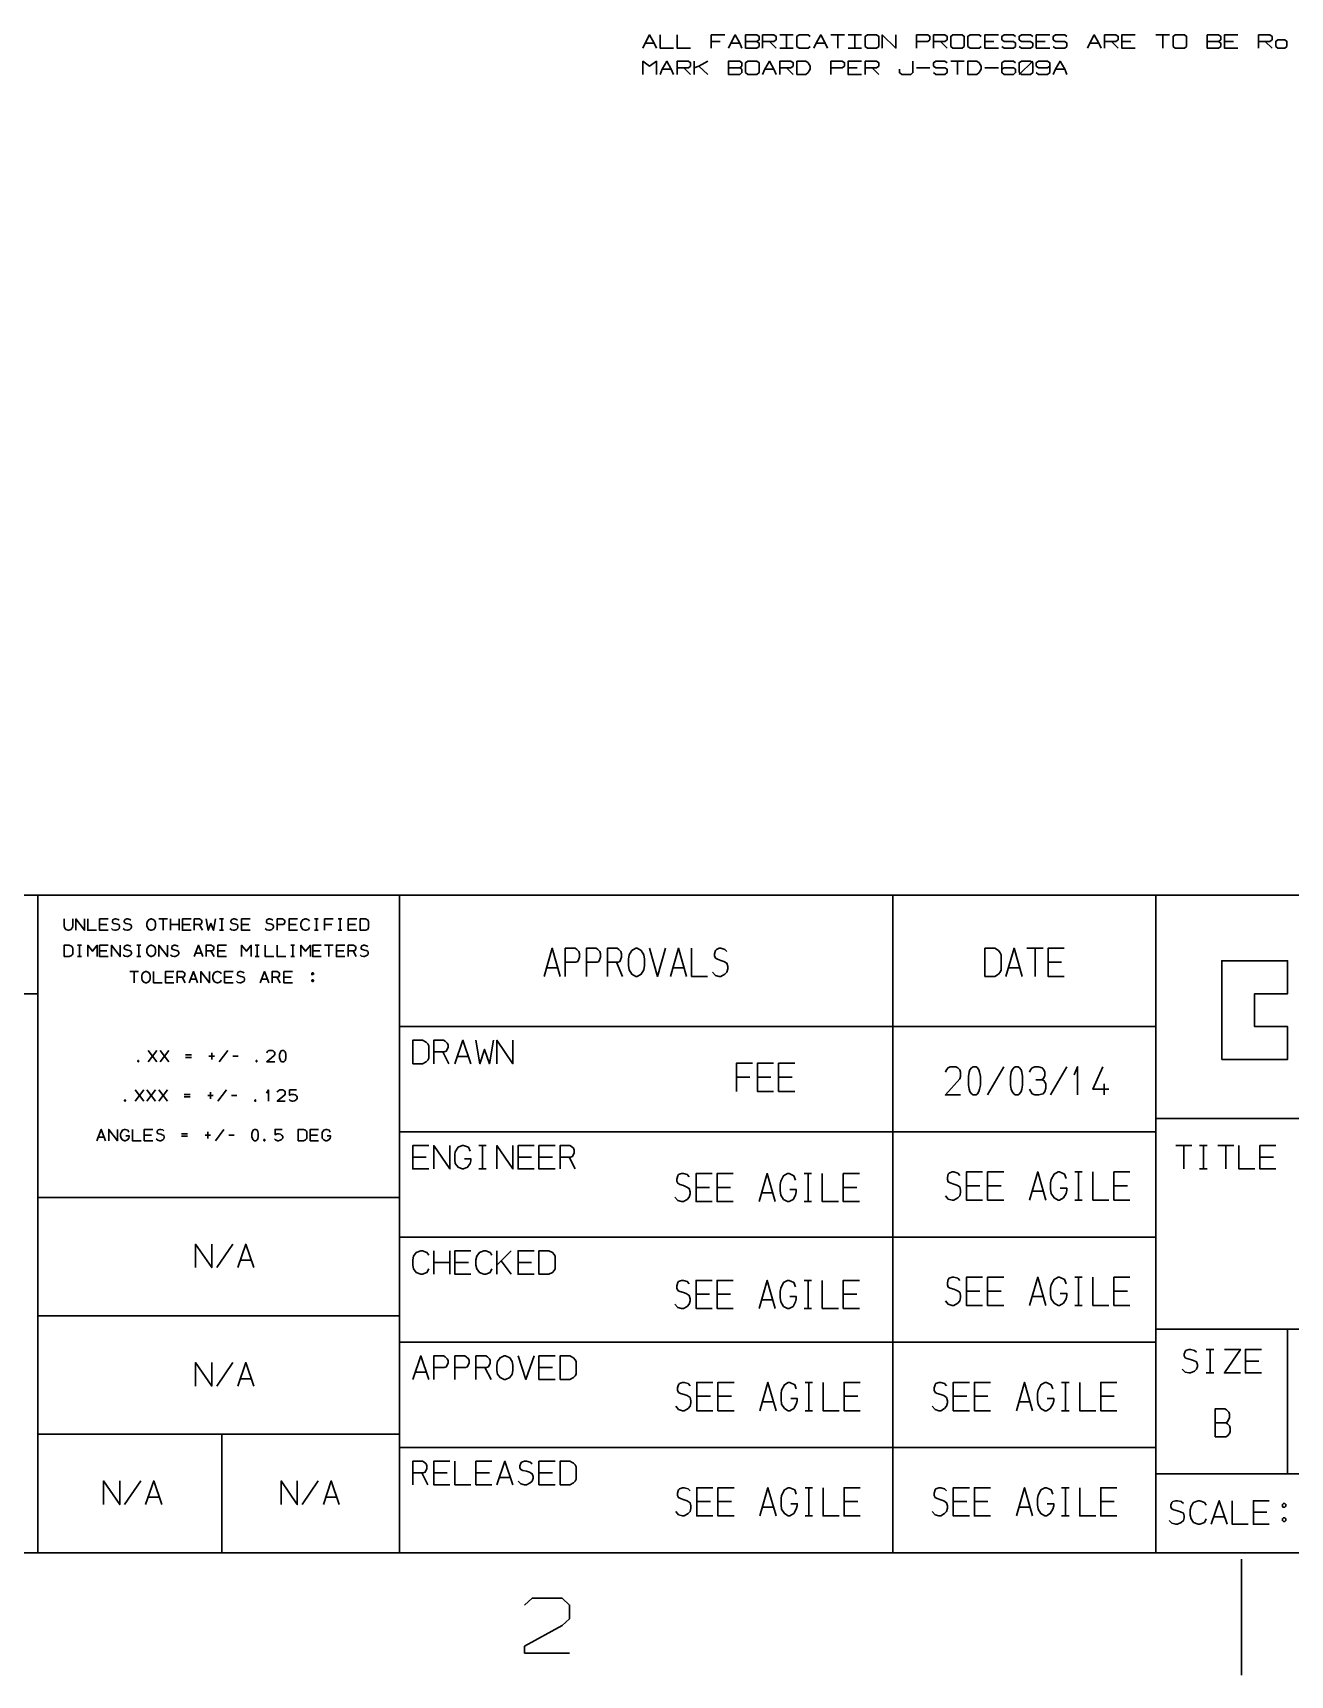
# Model space of a CAD drawing. Header units: millimetres. Extents: x 0 to 1189, y 35 to 806.
# Drawn here: x 630.6 to 893.5, y 36 to 379.4 of the extents above; entities that cross this region are included whole.
import ezdxf

# ---------------------------------------------------------------- set-up
doc = ezdxf.new("R2010")
doc.units = ezdxf.units.MM
doc.layers.add('Pen 1', color=7, linetype='Continuous')

msp = doc.modelspace()

# ---------------------------------------------------------------- linework, layer by layer
at = {"layer": 'Pen 1', "color": 7, "lineweight": 30}
for p, q in [((786.75, 378.95), (789.58, 378.95)), ((788.17, 378.95), (788.17, 376.2)), ((797.47, 378.95), (800.3, 378.95)), ((798.9, 378.95), (798.9, 376.2)), ((801.05, 378.95), (803.88, 378.95)), ((802.47, 378.95), (802.47, 376.2)), ((865.42, 378.95), (868.25, 378.95)), ((866.83, 378.95), (866.83, 376.2)), ((760.5, 377.25), (758.62, 377.25)), ((772.45, 377.58), (774.33, 377.58)), ((778.38, 377.25), (776.5, 377.25)), ((779.6, 377.58), (781.95, 377.58)), ((784.6, 377.58), (786, 376.2)), ((786.75, 376.2), (789.58, 376.2)), ((796.25, 377.25), (794.38, 377.25)), ((801.05, 376.2), (803.88, 376.2)), ((820.35, 377.58), (821.75, 376.2)), ((829.65, 377.58), (831.55, 377.58)), ((840.38, 377.58), (842.28, 377.58)), ((853.47, 377.25), (851.58, 377.25)), ((856.1, 377.58), (857.53, 376.2)), ((858.25, 377.58), (860.15, 377.58)), ((876.15, 377.58), (878.5, 377.58)), ((879.72, 377.58), (881.6, 377.58)), ((888.28, 377.58), (889.7, 376.2)), ((764.08, 371.75), (762.2, 371.75)), ((766.72, 372.08), (768.12, 370.7)), ((768.88, 370.7), (768.88, 373.45)), ((769.83, 372.42), (771.7, 370.7)), ((776.03, 372.08), (778.38, 372.08)), ((785.53, 371.75), (783.65, 371.75)), ((788.17, 372.08), (789.58, 370.7)), ((801.05, 372.08), (802.95, 372.08)), ((806.05, 372.08), (807.45, 370.7)), ((815.35, 372.08), (818.17, 372.08)), ((822.5, 373.45), (825.33, 373.45)), ((823.92, 373.45), (823.92, 370.7)), ((829.65, 372.08), (832.47, 372.08)), ((836.8, 370.7), (839.65, 373.45)), ((846.33, 371.75), (844.42, 371.75)), ((631.62, 61.62), (631.62, 199.12)), ((707.28, 61.62), (707.28, 199.12)), ((810.4, 61.62), (810.4, 199.12)), ((865.42, 61.62), (865.42, 199.12)), ((644.55, 192.95), (646.08, 192.95)), ((656.92, 194.12), (658.72, 194.12)), ((657.83, 191.77), (657.83, 194.12)), ((659.4, 191.77), (659.4, 194.12)), ((659.4, 192.95), (661.2, 192.95)), ((661.2, 194.12), (661.2, 191.77)), ((661.88, 192.95), (663.4, 192.95)), ((665.35, 192.95), (666.05, 191.77)), ((669.62, 194.12), (670.47, 194.12)), ((670.08, 191.77), (670.08, 194.12)), ((674.25, 192.95), (675.78, 192.95)), ((684.17, 192.95), (685.67, 192.95)), ((689.45, 194.12), (690.28, 194.12)), ((689.88, 191.77), (689.88, 194.12)), ((691.6, 192.95), (693.1, 192.95)), ((694.4, 194.12), (695.22, 194.12)), ((694.83, 191.77), (694.83, 194.12)), ((696.55, 192.95), (698.05, 192.95)), ((669.62, 191.77), (670.47, 191.77)), ((689.45, 191.77), (690.28, 191.77)), ((694.4, 191.77), (695.22, 191.77)), ((639.92, 188.62), (640.78, 188.62)), ((639.92, 186.27), (640.78, 186.27)), ((640.35, 186.27), (640.35, 188.62)), ((644.55, 187.45), (646.08, 187.45)), ((652.3, 188.62), (653.15, 188.62)), ((652.3, 186.27), (653.15, 186.27)), ((652.72, 186.27), (652.72, 188.62)), ((664.62, 187), (665.9, 187)), ((667.83, 187.45), (668.53, 186.27)), ((669.3, 187.45), (670.83, 187.45)), ((677.08, 188.62), (677.9, 188.62)), ((677.08, 186.27), (677.9, 186.27)), ((677.5, 186.27), (677.5, 188.62)), ((684.5, 188.62), (685.33, 188.62)), ((684.5, 186.27), (685.33, 186.27)), ((684.92, 186.27), (684.92, 188.62)), ((689.12, 187.45), (690.62, 187.45)), ((691.6, 188.62), (693.38, 188.62)), ((692.47, 186.27), (692.47, 188.62)), ((694.08, 187.45), (695.58, 187.45)), ((697.55, 187.45), (698.22, 186.27)), ((838.45, 187.98), (841.83, 187.98)), ((840.15, 182.1), (840.15, 187.98)), ((650.88, 183.12), (652.67, 183.12)), ((651.78, 180.77), (651.78, 183.12)), ((738.03, 183.93), (740.38, 183.93)), ((752.6, 185.07), (753.9, 182.1)), ((764.42, 183.93), (766.8, 183.93)), ((834.55, 183.93), (836.92, 183.93)), ((842.85, 185.07), (845.7, 185.07)), ((658.3, 181.95), (659.83, 181.95)), ((661.78, 181.95), (662.47, 180.77)), ((663.53, 181.5), (664.8, 181.5)), ((670.67, 181.95), (672.2, 181.95)), ((678.38, 181.5), (679.65, 181.5)), ((681.58, 181.95), (682.28, 180.77)), ((683.08, 181.95), (684.58, 181.95)), ((631.62, 178.5), (502.35, 178.5)), ((865.42, 171.62), (707.28, 171.62)), ((654.72, 164.27), (656.53, 166.62)), ((654.72, 166.62), (656.53, 164.27)), ((657.2, 164.27), (659, 166.62)), ((657.2, 166.62), (659, 164.27)), ((662.53, 165.7), (663.78, 165.7)), ((662.53, 165.18), (663.78, 165.18)), ((667.42, 165.45), (668.58, 165.45)), ((668, 164.75), (668, 166.12)), ((669.58, 164.27), (671.38, 166.62)), ((672.38, 165.45), (673.53, 165.45)), ((716.3, 166.32), (717.6, 163.85)), ((719.33, 165.38), (721.67, 165.38)), ((830.2, 157.35), (833.58, 163.23)), ((843.4, 157.35), (846.78, 163.23)), ((651.97, 156.02), (653.78, 158.38)), ((651.97, 158.38), (653.78, 156.02)), ((654.45, 156.02), (656.25, 158.38)), ((654.45, 158.38), (656.25, 156.02)), ((656.92, 156.02), (658.72, 158.38)), ((656.92, 158.38), (658.72, 156.02)), ((669.3, 156.02), (671.1, 158.38)), ((777.7, 161.05), (780.53, 161.05)), ((782.1, 161.05), (784.92, 161.05)), ((786.5, 161.05), (789.33, 161.05)), ((854.62, 159.62), (854.62, 157.35)), ((662.25, 157.45), (663.5, 157.45)), ((662.25, 156.93), (663.5, 156.93)), ((667.15, 157.2), (668.3, 157.2)), ((667.72, 156.5), (667.72, 157.88)), ((672.1, 157.2), (673.25, 157.2)), ((865.42, 152.38), (1162.45, 152.38)), ((644.28, 148.5), (645.53, 148.5)), ((653.9, 148.95), (655.42, 148.95)), ((661.7, 149.2), (662.95, 149.2)), ((661.7, 148.68), (662.95, 148.68)), ((666.6, 148.95), (667.75, 148.95)), ((667.17, 148.25), (667.17, 149.62)), ((668.75, 147.75), (670.55, 150.12)), ((671.55, 148.95), (672.7, 148.95)), ((688.58, 148.95), (690.08, 148.95)), ((865.42, 149.62), (707.28, 149.62)), ((710.03, 144.32), (712.85, 144.32)), ((723.83, 146.75), (725.4, 146.75)), ((724.62, 141.85), (724.62, 146.75)), ((732.03, 144.32), (734.85, 144.32)), ((736.42, 144.32), (739.25, 144.32)), ((742.7, 144.32), (744, 141.85)), ((869.55, 146.75), (872.9, 146.75)), ((871.22, 141.85), (871.22, 146.75)), ((874.55, 146.75), (876.12, 146.75)), ((875.35, 141.85), (875.35, 146.75)), ((878.35, 146.75), (881.7, 146.75)), ((880.03, 141.85), (880.03, 146.75)), ((887.15, 144.32), (889.97, 144.32)), ((723.83, 141.85), (725.4, 141.85)), ((791.88, 140.9), (793.42, 140.9)), ((792.67, 135.02), (792.67, 140.9)), ((848.42, 141.23), (850, 141.23)), ((849.22, 135.35), (849.22, 141.23)), ((874.55, 141.85), (876.12, 141.85)), ((769.25, 138), (772.08, 138)), ((773.65, 138), (776.47, 138)), ((800.05, 138), (802.88, 138)), ((825.8, 138.32), (828.62, 138.32)), ((830.2, 138.32), (833.03, 138.32)), ((856.62, 138.32), (859.45, 138.32)), ((707.28, 135.88), (631.62, 135.88)), ((782.95, 136.85), (785.33, 136.85)), ((791.88, 135.02), (793.42, 135.02)), ((839.5, 137.18), (841.88, 137.18)), ((848.42, 135.35), (850, 135.35)), ((865.42, 127.62), (707.28, 127.62)), ((669.03, 121.22), (672.4, 126.12)), ((714.42, 119.85), (714.42, 124.75)), ((717.78, 124.75), (717.78, 119.85)), ((727.62, 119.85), (727.62, 124.75)), ((727.62, 121.75), (730.6, 124.75)), ((673.92, 122.75), (676.3, 122.75)), ((714.42, 122.32), (717.78, 122.32)), ((718.83, 122.32), (721.65, 122.32)), ((728.53, 122.65), (730.6, 119.85)), ((732.03, 122.32), (734.85, 122.32)), ((791.88, 118.55), (793.42, 118.55)), ((792.67, 112.68), (792.67, 118.55)), ((848.42, 119.22), (850, 119.22)), ((849.22, 113.32), (849.22, 119.22)), ((769.25, 115.65), (772.08, 115.65)), ((773.65, 115.65), (776.47, 115.65)), ((782.95, 114.5), (785.33, 114.5)), ((800.05, 115.65), (802.88, 115.65)), ((825.8, 116.32), (828.62, 116.32)), ((830.2, 116.32), (833.03, 116.32)), ((839.5, 115.18), (841.88, 115.18)), ((848.42, 113.32), (850, 113.32)), ((856.62, 116.32), (859.45, 116.32)), ((707.28, 111.12), (631.62, 111.12)), ((791.88, 112.68), (793.42, 112.68)), ((865.42, 108.38), (1162.45, 108.38)), ((892.92, 108.38), (892.92, 78.12)), ((865.42, 105.62), (707.28, 105.62)), ((875.92, 104.12), (877.5, 104.12)), ((876.72, 99.22), (876.72, 104.12)), ((669.03, 96.47), (672.4, 101.38)), ((725.1, 100.32), (726.4, 97.85)), ((736.42, 100.32), (739.25, 100.32)), ((884.12, 101.7), (886.95, 101.7)), ((673.92, 98), (676.3, 98)), ((710.53, 99.38), (712.88, 99.38)), ((792.05, 97.22), (793.6, 97.22)), ((792.85, 91.32), (792.85, 97.22)), ((845.67, 97.22), (847.25, 97.22)), ((846.47, 91.32), (846.47, 97.22)), ((875.92, 99.22), (877.5, 99.22)), ((769.42, 94.32), (772.25, 94.32)), ((773.83, 94.32), (776.65, 94.32)), ((783.12, 93.18), (785.5, 93.18)), ((800.22, 94.32), (803.05, 94.32)), ((823.05, 94.32), (825.88, 94.32)), ((827.45, 94.32), (830.28, 94.32)), ((836.75, 93.18), (839.12, 93.18)), ((853.88, 94.32), (856.7, 94.32)), ((792.05, 91.32), (793.6, 91.32)), ((845.67, 91.32), (847.25, 91.32)), ((707.28, 86.38), (631.62, 86.38)), ((670.12, 61.62), (670.12, 86.38)), ((865.42, 83.62), (707.28, 83.62)), ((649.78, 71.7), (653.15, 76.62)), ((686.92, 71.7), (690.28, 76.62)), ((711.9, 78.32), (713.2, 75.82)), ((714.42, 78.32), (717.25, 78.32)), ((723.22, 78.32), (726.05, 78.32)), ((728.12, 77.38), (730.47, 77.38)), ((736.42, 78.32), (739.25, 78.32)), ((865.42, 78.12), (1162.45, 78.12)), ((654.67, 73.25), (657.05, 73.25)), ((691.8, 73.25), (694.17, 73.25)), ((769.42, 72.3), (772.25, 72.3)), ((773.83, 72.3), (776.65, 72.3)), ((792.05, 75.22), (793.6, 75.22)), ((792.85, 69.32), (792.85, 75.22)), ((800.22, 72.3), (803.05, 72.3)), ((823.05, 72.3), (825.88, 72.3)), ((827.45, 72.3), (830.28, 72.3)), ((845.67, 75.22), (847.25, 75.22)), ((846.47, 69.32), (846.47, 75.22)), ((853.88, 72.3), (856.7, 72.3)), ((783.12, 71.18), (785.5, 71.18)), ((792.05, 69.32), (793.6, 69.32)), ((836.75, 71.18), (839.12, 71.18)), ((845.67, 69.32), (847.25, 69.32)), ((877.47, 69.12), (879.83, 69.12)), ((885.78, 70.07), (888.6, 70.07)), ((883.3, 36.03), (883.3, 60.25))]:
    msp.add_line(p, q, dxfattribs=at)
for points in [[(26.55, 776.72), (1162.45, 776.72), (1162.45, 61.62), (26.55, 61.62), (26.55, 776.72)], [(758.15, 376.2), (758.62, 377.25), (759.55, 378.95), (760.5, 377.25), (760.97, 376.2)], [(761.72, 378.95), (761.72, 376.2), (764.55, 376.2)], [(765.3, 378.95), (765.3, 376.2), (768.12, 376.2)], [(772.45, 376.2), (772.45, 378.95), (775.28, 378.95)], [(776.03, 376.2), (776.5, 377.25), (777.45, 378.95), (778.38, 377.25), (778.85, 376.2)], [(779.6, 376.2), (779.6, 378.95), (781.95, 378.95), (782.42, 378.62), (782.42, 377.92), (781.95, 377.58), (782.42, 377.25), (782.42, 376.55), (781.95, 376.2), (779.6, 376.2)], [(783.17, 376.2), (783.17, 378.95), (785.53, 378.95), (786, 378.62), (786, 377.92), (785.53, 377.58), (783.17, 377.58)], [(793.15, 376.55), (792.67, 376.2), (790.8, 376.2), (790.33, 376.55), (790.33, 378.62), (790.8, 378.95), (792.67, 378.95), (793.15, 378.62)], [(793.9, 376.2), (794.38, 377.25), (795.33, 378.95), (796.25, 377.25), (796.72, 376.2)], [(804.62, 376.55), (805.1, 376.2), (806.97, 376.2), (807.45, 376.55), (807.45, 378.62), (806.97, 378.95), (805.1, 378.95), (804.62, 378.62), (804.62, 376.55)], [(808.2, 376.2), (808.2, 378.95), (811.03, 376.2), (811.03, 378.95)], [(815.35, 376.2), (815.35, 378.95), (817.72, 378.95), (818.17, 378.62), (818.17, 377.92), (817.72, 377.58), (815.35, 377.58)], [(818.92, 376.2), (818.92, 378.95), (821.3, 378.95), (821.75, 378.62), (821.75, 377.92), (821.3, 377.58), (818.92, 377.58)], [(822.5, 376.55), (822.97, 376.2), (824.88, 376.2), (825.33, 376.55), (825.33, 378.62), (824.88, 378.95), (822.97, 378.95), (822.5, 378.62), (822.5, 376.55)], [(828.9, 376.55), (828.45, 376.2), (826.55, 376.2), (826.08, 376.55), (826.08, 378.62), (826.55, 378.95), (828.45, 378.95), (828.9, 378.62)], [(832.47, 376.2), (829.65, 376.2), (829.65, 378.95), (832.47, 378.95)], [(833.22, 376.55), (833.7, 376.2), (835.6, 376.2), (836.08, 376.55), (836.08, 377.25), (835.6, 377.58), (833.7, 377.58), (833.22, 377.92), (833.22, 378.62), (833.7, 378.95), (835.6, 378.95), (836.08, 378.62)], [(836.8, 376.55), (837.28, 376.2), (839.17, 376.2), (839.65, 376.55), (839.65, 377.25), (839.17, 377.58), (837.28, 377.58), (836.8, 377.92), (836.8, 378.62), (837.28, 378.95), (839.17, 378.95), (839.65, 378.62)], [(843.22, 376.2), (840.38, 376.2), (840.38, 378.95), (843.22, 378.95)], [(843.95, 376.55), (844.42, 376.2), (846.33, 376.2), (846.8, 376.55), (846.8, 377.25), (846.33, 377.58), (844.42, 377.58), (843.95, 377.92), (843.95, 378.62), (844.42, 378.95), (846.33, 378.95), (846.8, 378.62)], [(851.1, 376.2), (851.58, 377.25), (852.53, 378.95), (853.47, 377.25), (853.95, 376.2)], [(854.67, 376.2), (854.67, 378.95), (857.05, 378.95), (857.53, 378.62), (857.53, 377.92), (857.05, 377.58), (854.67, 377.58)], [(861.1, 376.2), (858.25, 376.2), (858.25, 378.95), (861.1, 378.95)], [(869, 376.55), (869.45, 376.2), (871.35, 376.2), (871.83, 376.55), (871.83, 378.62), (871.35, 378.95), (869.45, 378.95), (869, 378.62), (869, 376.55)], [(876.15, 376.2), (876.15, 378.95), (878.5, 378.95), (878.97, 378.62), (878.97, 377.92), (878.5, 377.58), (878.97, 377.25), (878.97, 376.55), (878.5, 376.2), (876.15, 376.2)], [(882.55, 376.2), (879.72, 376.2), (879.72, 378.95), (882.55, 378.95)], [(886.88, 376.2), (886.88, 378.95), (889.22, 378.95), (889.7, 378.62), (889.7, 377.92), (889.22, 377.58), (886.88, 377.58)], [(890.45, 376.55), (890.45, 377.58), (890.92, 377.92), (892.33, 377.92), (892.8, 377.58), (892.8, 376.55), (892.33, 376.2), (890.92, 376.2), (890.45, 376.55)], [(758.15, 370.7), (758.15, 373.45), (759.55, 372.42), (760.97, 373.45), (760.97, 370.7)], [(761.72, 370.7), (762.2, 371.75), (763.15, 373.45), (764.08, 371.75), (764.55, 370.7)], [(765.3, 370.7), (765.3, 373.45), (767.65, 373.45), (768.12, 373.12), (768.12, 372.42), (767.65, 372.08), (765.3, 372.08)], [(771.7, 373.45), (769.83, 372.42), (768.88, 372.08)], [(776.03, 370.7), (776.03, 373.45), (778.38, 373.45), (778.85, 373.12), (778.85, 372.42), (778.38, 372.08), (778.85, 371.75), (778.85, 371.05), (778.38, 370.7), (776.03, 370.7)], [(779.6, 371.05), (780.08, 370.7), (781.95, 370.7), (782.42, 371.05), (782.42, 373.12), (781.95, 373.45), (780.08, 373.45), (779.6, 373.12), (779.6, 371.05)], [(783.17, 370.7), (783.65, 371.75), (784.6, 373.45), (785.53, 371.75), (786, 370.7)], [(786.75, 370.7), (786.75, 373.45), (789.1, 373.45), (789.58, 373.12), (789.58, 372.42), (789.1, 372.08), (786.75, 372.08)], [(790.33, 370.7), (790.33, 373.45), (792.22, 373.45), (792.67, 373.12), (793.15, 372.42), (793.15, 371.75), (792.67, 371.05), (792.22, 370.7), (790.33, 370.7)], [(797.47, 370.7), (797.47, 373.45), (799.83, 373.45), (800.3, 373.12), (800.3, 372.42), (799.83, 372.08), (797.47, 372.08)], [(803.88, 370.7), (801.05, 370.7), (801.05, 373.45), (803.88, 373.45)], [(804.62, 370.7), (804.62, 373.45), (806.97, 373.45), (807.45, 373.12), (807.45, 372.42), (806.97, 372.08), (804.62, 372.08)], [(814.6, 373.45), (814.6, 371.05), (814.15, 370.7), (812.25, 370.7), (811.78, 371.05), (811.78, 371.75)], [(818.92, 371.05), (819.4, 370.7), (821.3, 370.7), (821.75, 371.05), (821.75, 371.75), (821.3, 372.08), (819.4, 372.08), (818.92, 372.42), (818.92, 373.12), (819.4, 373.45), (821.3, 373.45), (821.75, 373.12)], [(826.08, 370.7), (826.08, 373.45), (827.97, 373.45), (828.45, 373.12), (828.9, 372.42), (828.9, 371.75), (828.45, 371.05), (827.97, 370.7), (826.08, 370.7)], [(836.08, 373.12), (835.6, 373.45), (833.7, 373.45), (833.22, 373.12), (833.22, 371.05), (833.7, 370.7), (835.6, 370.7), (836.08, 371.05), (836.08, 371.75), (835.6, 372.08), (833.7, 372.08), (833.22, 371.75)], [(836.8, 371.05), (836.8, 373.12), (837.28, 373.45), (839.17, 373.45), (839.65, 373.12), (839.65, 371.05), (839.17, 370.7), (837.28, 370.7), (836.8, 371.05)], [(840.38, 371.05), (840.85, 370.7), (842.75, 370.7), (843.22, 371.05), (843.22, 373.12), (842.75, 373.45), (840.85, 373.45), (840.38, 373.12), (840.38, 372.42), (840.85, 372.08), (842.75, 372.08), (843.22, 372.42)], [(843.95, 370.7), (844.42, 371.75), (845.38, 373.45), (846.33, 371.75), (846.8, 370.7)], [(1162.45, 199.12), (502.35, 199.12), (502.35, 61.62), (1162.45, 61.62), (1162.45, 199.12)], [(637.12, 194.12), (637.12, 192.68), (637.2, 192.32), (637.5, 191.95), (637.95, 191.77), (638.1, 191.77), (638.55, 191.95), (638.85, 192.32), (638.92, 192.68), (638.92, 194.12)], [(639.6, 191.77), (639.6, 194.12), (641.4, 191.77), (641.4, 194.12)], [(642.08, 194.12), (642.08, 191.77), (643.88, 191.77)], [(646.35, 194.12), (644.55, 194.12), (644.55, 191.77), (646.35, 191.77)], [(648.62, 193.85), (648.4, 194.02), (647.97, 194.12), (647.78, 194.12), (647.45, 194.02), (647.35, 193.95), (647.22, 193.68), (647.22, 193.48), (647.35, 193.3), (647.55, 193.2), (647.97, 193.12), (648.3, 193.02), (648.62, 192.88), (648.72, 192.6), (648.72, 192.4), (648.62, 192.12), (648.4, 191.95), (647.97, 191.77), (647.78, 191.77), (647.35, 191.85), (647.03, 192.12)], [(651.1, 193.85), (650.88, 194.02), (650.45, 194.12), (650.25, 194.12), (649.92, 194.02), (649.83, 193.95), (649.7, 193.68), (649.7, 193.48), (649.83, 193.3), (650.05, 193.2), (650.45, 193.12), (650.78, 193.02), (651.1, 192.88), (651.2, 192.6), (651.2, 192.4), (651.1, 192.12), (650.88, 191.95), (650.45, 191.77), (650.25, 191.77), (649.83, 191.85), (649.5, 192.12)], [(655.42, 194.12), (655.28, 194.12), (654.83, 193.95), (654.53, 193.57), (654.45, 193.2), (654.45, 192.68), (654.53, 192.32), (654.83, 191.95), (655.28, 191.77), (655.42, 191.77), (655.88, 191.95), (656.17, 192.32), (656.25, 192.68), (656.25, 193.2), (656.17, 193.57), (655.88, 193.95), (655.42, 194.12)], [(663.67, 194.12), (661.88, 194.12), (661.88, 191.77), (663.67, 191.77)], [(664.35, 191.77), (664.35, 194.12), (665.45, 194.12), (665.65, 194.02), (665.88, 193.85), (665.95, 193.68), (665.95, 193.4), (665.75, 193.02), (665.55, 192.95), (664.35, 192.95)], [(666.83, 194.12), (667.28, 191.77), (667.83, 193.2), (668.38, 191.77), (668.8, 194.12)], [(673.38, 193.85), (673.15, 194.02), (672.72, 194.12), (672.53, 194.12), (672.2, 194.02), (672.1, 193.95), (672, 193.68), (672, 193.48), (672.1, 193.3), (672.33, 193.2), (672.72, 193.12), (673.05, 193.02), (673.38, 192.88), (673.47, 192.6), (673.47, 192.4), (673.38, 192.12), (673.15, 191.95), (672.72, 191.77), (672.53, 191.77), (672.1, 191.85), (671.78, 192.12)], [(676.05, 194.12), (674.25, 194.12), (674.25, 191.77), (676.05, 191.77)], [(680.8, 193.85), (680.58, 194.02), (680.15, 194.12), (679.95, 194.12), (679.62, 194.02), (679.53, 193.95), (679.42, 193.68), (679.42, 193.48), (679.53, 193.3), (679.75, 193.2), (680.15, 193.12), (680.47, 193.02), (680.8, 192.88), (680.9, 192.6), (680.9, 192.4), (680.8, 192.12), (680.58, 191.95), (680.15, 191.77), (679.95, 191.77), (679.53, 191.85), (679.2, 192.12)], [(681.7, 191.77), (681.7, 194.12), (682.8, 194.12), (682.97, 194.02), (683.2, 193.85), (683.28, 193.68), (683.28, 193.4), (683.08, 193.02), (682.88, 192.95), (681.7, 192.95)], [(685.95, 194.12), (684.17, 194.12), (684.17, 191.77), (685.95, 191.77)], [(688.42, 193.68), (688.22, 193.95), (687.75, 194.12), (687.53, 194.12), (687.03, 193.95), (686.75, 193.57), (686.65, 193.2), (686.65, 192.68), (686.75, 192.32), (687.03, 191.95), (687.53, 191.77), (687.75, 191.77), (688.22, 191.95), (688.42, 192.32)], [(693.38, 194.12), (691.6, 194.12), (691.6, 191.77)], [(698.33, 194.12), (696.55, 194.12), (696.55, 191.77), (698.33, 191.77)], [(699.03, 191.77), (699.03, 194.12), (700.12, 194.12), (700.53, 193.95), (700.7, 193.75), (700.8, 193.57), (700.8, 192.32), (700.7, 192.12), (700.53, 191.95), (700.12, 191.77), (699.03, 191.77)], [(637.12, 186.27), (637.12, 188.62), (638.22, 188.62), (638.65, 188.45), (638.83, 188.25), (638.92, 188.07), (638.92, 186.82), (638.83, 186.62), (638.65, 186.45), (638.22, 186.27), (637.12, 186.27)], [(642.08, 186.27), (642.08, 188.62), (643.05, 187.38), (644.05, 188.62), (644.05, 186.27)], [(646.35, 188.62), (644.55, 188.62), (644.55, 186.27), (646.35, 186.27)], [(647.03, 186.27), (647.03, 188.62), (648.83, 186.27), (648.83, 188.62)], [(651.1, 188.35), (650.88, 188.52), (650.45, 188.62), (650.25, 188.62), (649.92, 188.52), (649.83, 188.45), (649.7, 188.18), (649.7, 187.98), (649.83, 187.8), (650.05, 187.7), (650.45, 187.62), (650.78, 187.52), (651.1, 187.38), (651.2, 187.1), (651.2, 186.9), (651.1, 186.62), (650.88, 186.45), (650.45, 186.27), (650.25, 186.27), (649.83, 186.35), (649.5, 186.62)], [(655.42, 188.62), (655.28, 188.62), (654.83, 188.45), (654.53, 188.07), (654.45, 187.7), (654.45, 187.18), (654.53, 186.82), (654.83, 186.45), (655.28, 186.27), (655.42, 186.27), (655.88, 186.45), (656.17, 186.82), (656.25, 187.18), (656.25, 187.7), (656.17, 188.07), (655.88, 188.45), (655.42, 188.62)], [(656.92, 186.27), (656.92, 188.62), (658.72, 186.27), (658.72, 188.62)], [(661, 188.35), (660.78, 188.52), (660.35, 188.62), (660.15, 188.62), (659.83, 188.52), (659.72, 188.45), (659.62, 188.18), (659.62, 187.98), (659.72, 187.8), (659.95, 187.7), (660.35, 187.62), (660.67, 187.52), (661, 187.38), (661.1, 187.1), (661.1, 186.9), (661, 186.62), (660.78, 186.45), (660.35, 186.27), (660.15, 186.27), (659.72, 186.35), (659.4, 186.62)], [(664.35, 186.27), (665.25, 188.62), (666.15, 186.27)], [(666.83, 186.27), (666.83, 188.62), (667.92, 188.62), (668.12, 188.52), (668.35, 188.35), (668.42, 188.18), (668.42, 187.9), (668.22, 187.52), (668.03, 187.45), (666.83, 187.45)], [(671.1, 188.62), (669.3, 188.62), (669.3, 186.27), (671.1, 186.27)], [(674.25, 186.27), (674.25, 188.62), (675.25, 187.38), (676.25, 188.62), (676.25, 186.27)], [(679.2, 188.62), (679.2, 186.27), (681, 186.27)], [(681.7, 188.62), (681.7, 186.27), (683.47, 186.27)], [(686.65, 186.27), (686.65, 188.62), (687.62, 187.38), (688.62, 188.62), (688.62, 186.27)], [(690.9, 188.62), (689.12, 188.62), (689.12, 186.27), (690.9, 186.27)], [(695.85, 188.62), (694.08, 188.62), (694.08, 186.27), (695.85, 186.27)], [(696.55, 186.27), (696.55, 188.62), (697.65, 188.62), (697.83, 188.52), (698.05, 188.35), (698.12, 188.18), (698.12, 187.9), (697.92, 187.52), (697.72, 187.45), (696.55, 187.45)], [(700.6, 188.35), (700.38, 188.52), (699.95, 188.62), (699.75, 188.62), (699.42, 188.52), (699.33, 188.45), (699.22, 188.18), (699.22, 187.98), (699.33, 187.8), (699.55, 187.7), (699.95, 187.62), (700.28, 187.52), (700.6, 187.38), (700.7, 187.1), (700.7, 186.9), (700.6, 186.62), (700.38, 186.45), (699.95, 186.27), (699.75, 186.27), (699.33, 186.35), (699.03, 186.62)], [(737.53, 182.1), (739.2, 187.98), (740.88, 182.1)], [(741.92, 182.1), (741.92, 187.98), (743.97, 187.98), (744.33, 187.75), (744.75, 187.3), (744.9, 186.82), (744.9, 186.15), (744.53, 185.23), (744.12, 185.07), (741.92, 185.07)], [(746.33, 182.1), (746.33, 187.98), (748.38, 187.98), (748.72, 187.75), (749.15, 187.3), (749.3, 186.82), (749.3, 186.15), (748.92, 185.23), (748.55, 185.07), (746.33, 185.07)], [(750.72, 182.1), (750.72, 187.98), (752.78, 187.98), (753.12, 187.75), (753.55, 187.3), (753.7, 186.82), (753.7, 186.15), (753.33, 185.23), (752.95, 185.07), (750.72, 185.07)], [(756.95, 187.98), (756.65, 187.98), (755.8, 187.52), (755.25, 186.6), (755.12, 185.68), (755.12, 184.4), (755.25, 183.48), (755.8, 182.55), (756.65, 182.1), (756.95, 182.1), (757.8, 182.55), (758.33, 183.48), (758.47, 184.4), (758.47, 185.68), (758.33, 186.6), (757.8, 187.52), (756.95, 187.98)], [(759.53, 187.98), (761.2, 182.1), (762.88, 187.98)], [(763.92, 182.1), (765.6, 187.98), (767.28, 182.1)], [(768.33, 187.98), (768.33, 182.1), (771.67, 182.1)], [(775.7, 187.3), (775.28, 187.75), (774.47, 187.98), (774.1, 187.98), (773.5, 187.75), (773.3, 187.52), (773.1, 186.82), (773.1, 186.38), (773.3, 185.93), (773.72, 185.68), (774.47, 185.45), (775.1, 185.23), (775.7, 184.85), (775.9, 184.15), (775.9, 183.7), (775.7, 183.02), (775.28, 182.55), (774.47, 182.1), (774.1, 182.1), (773.3, 182.32), (772.72, 183.02)], [(829.65, 182.1), (829.65, 187.98), (831.72, 187.98), (832.47, 187.52), (832.83, 187.07), (833.03, 186.6), (833.03, 183.48), (832.83, 183.02), (832.47, 182.55), (831.72, 182.1), (829.65, 182.1)], [(834.05, 182.1), (835.75, 187.98), (837.42, 182.1)], [(846.22, 187.98), (842.85, 187.98), (842.85, 182.1), (846.22, 182.1)], [(654.33, 183.12), (654.17, 183.12), (653.72, 182.93), (653.42, 182.57), (653.35, 182.2), (653.35, 181.68), (653.42, 181.32), (653.72, 180.95), (654.17, 180.77), (654.33, 180.77), (654.78, 180.95), (655.08, 181.32), (655.15, 181.68), (655.15, 182.2), (655.08, 182.57), (654.78, 182.93), (654.33, 183.12)], [(655.83, 183.12), (655.83, 180.77), (657.62, 180.77)], [(660.1, 183.12), (658.3, 183.12), (658.3, 180.77), (660.1, 180.77)], [(660.78, 180.77), (660.78, 183.12), (661.88, 183.12), (662.08, 183.02), (662.3, 182.85), (662.38, 182.65), (662.38, 182.38), (662.17, 182.02), (661.97, 181.95), (660.78, 181.95)], [(663.25, 180.77), (664.15, 183.12), (665.05, 180.77)], [(665.72, 180.77), (665.72, 183.12), (667.53, 180.77), (667.53, 183.12)], [(670, 182.65), (669.8, 182.93), (669.3, 183.12), (669.1, 183.12), (668.6, 182.93), (668.33, 182.57), (668.2, 182.2), (668.2, 181.68), (668.33, 181.32), (668.6, 180.95), (669.1, 180.77), (669.3, 180.77), (669.8, 180.95), (670, 181.32)], [(672.47, 183.12), (670.67, 183.12), (670.67, 180.77), (672.47, 180.77)], [(674.75, 182.85), (674.53, 183.02), (674.1, 183.12), (673.9, 183.12), (673.58, 183.02), (673.47, 182.93), (673.38, 182.65), (673.38, 182.48), (673.47, 182.3), (673.7, 182.2), (674.1, 182.1), (674.42, 182.02), (674.75, 181.88), (674.85, 181.6), (674.85, 181.4), (674.75, 181.12), (674.53, 180.95), (674.1, 180.77), (673.9, 180.77), (673.47, 180.85), (673.15, 181.12)], [(678.1, 180.77), (679, 183.12), (679.9, 180.77)], [(680.6, 180.77), (680.6, 183.12), (681.7, 183.12), (681.88, 183.02), (682.1, 182.85), (682.17, 182.65), (682.17, 182.38), (681.97, 182.02), (681.78, 181.95), (680.6, 181.95)], [(684.85, 183.12), (683.08, 183.12), (683.08, 180.77), (684.85, 180.77)], [(689.2, 182.85), (689, 182.85), (688.9, 182.75), (688.9, 182.5), (689, 182.48), (689.2, 182.48), (689.3, 182.57), (689.3, 182.75), (689.2, 182.85)], [(879.17, 164.75), (879.17, 185.38), (892.92, 185.38), (892.92, 178.5), (886.05, 178.5), (886.05, 171.62), (892.92, 171.62), (892.92, 164.75), (879.17, 164.75)], [(689.3, 181.12), (689.2, 181.05), (689, 181.05), (688.9, 181.12), (688.9, 181.32), (689, 181.4), (689.2, 181.4), (689.3, 181.32), (689.3, 181.12)], [(710.03, 163.85), (710.03, 168.75), (712.08, 168.75), (712.85, 168.38), (713.2, 168), (713.38, 167.6), (713.38, 165), (713.2, 164.62), (712.85, 164.23), (712.08, 163.85), (710.03, 163.85)], [(714.42, 163.85), (714.42, 168.75), (716.47, 168.75), (716.83, 168.55), (717.25, 168.18), (717.4, 167.8), (717.4, 167.23), (717.03, 166.45), (716.62, 166.32), (714.42, 166.32)], [(718.83, 163.85), (720.5, 168.75), (722.17, 163.85)], [(723.22, 168.75), (724.05, 163.85), (725.05, 166.85), (726.08, 163.85), (726.92, 168.75)], [(727.62, 163.85), (727.62, 168.75), (730.97, 163.85), (730.97, 168.75)], [(679.5, 166.15), (679.6, 166.35), (679.8, 166.52), (680.03, 166.62), (680.65, 166.62), (680.85, 166.52), (681.08, 166.35), (681.17, 166.15), (681.17, 165.8), (681.08, 165.6), (679.5, 164.27), (681.17, 164.27)], [(682.17, 165.8), (682.17, 165.1), (682.28, 164.73), (682.35, 164.55), (682.53, 164.35), (682.7, 164.27), (683.03, 164.27), (683.17, 164.35), (683.35, 164.55), (683.42, 164.73), (683.5, 165.1), (683.5, 165.8), (683.42, 166.15), (683.35, 166.35), (683.17, 166.52), (683.03, 166.62), (682.7, 166.62), (682.53, 166.52), (682.35, 166.35), (682.28, 166.15), (682.17, 165.8)], [(652.7, 164.32), (652.67, 164.27), (652.58, 164.27), (652.53, 164.32), (652.53, 164.48), (652.58, 164.55), (652.67, 164.55), (652.7, 164.48), (652.7, 164.32)], [(677.45, 164.32), (677.42, 164.27), (677.33, 164.27), (677.28, 164.32), (677.28, 164.48), (677.33, 164.55), (677.42, 164.55), (677.45, 164.48), (677.45, 164.32)], [(781.08, 163.95), (777.7, 163.95), (777.7, 158.07)], [(785.47, 163.95), (782.1, 163.95), (782.1, 158.07), (785.47, 158.07)], [(789.88, 163.95), (786.5, 163.95), (786.5, 158.07), (789.88, 158.07)], [(821.4, 162.07), (821.6, 162.55), (821.97, 163), (822.4, 163.23), (823.58, 163.23), (823.97, 163), (824.4, 162.55), (824.58, 162.07), (824.58, 161.18), (824.4, 160.7), (821.4, 157.35), (824.58, 157.35)], [(826.22, 161.18), (826.22, 159.4), (826.38, 158.5), (826.53, 158.02), (826.88, 157.57), (827.17, 157.35), (827.8, 157.35), (828.08, 157.57), (828.4, 158.02), (828.55, 158.5), (828.7, 159.4), (828.7, 161.18), (828.55, 162.07), (828.4, 162.55), (828.08, 163), (827.8, 163.23), (827.17, 163.23), (826.88, 163), (826.53, 162.55), (826.38, 162.07), (826.22, 161.18)], [(835.03, 161.18), (835.03, 159.4), (835.17, 158.5), (835.33, 158.02), (835.67, 157.57), (835.97, 157.35), (836.6, 157.35), (836.88, 157.57), (837.2, 158.02), (837.35, 158.5), (837.53, 159.4), (837.53, 161.18), (837.35, 162.07), (837.2, 162.55), (836.88, 163), (836.6, 163.23), (835.97, 163.23), (835.67, 163), (835.33, 162.55), (835.17, 162.07), (835.03, 161.18)], [(839, 162.07), (839.2, 162.55), (839.55, 163), (840.12, 163.23), (840.88, 163.23), (841.6, 163), (842, 162.55), (842.17, 162.07), (842.17, 161.4), (842, 160.93), (841.85, 160.7), (841.42, 160.48), (840.28, 160.48)], [(848.3, 161.55), (849.03, 163.23), (849.03, 157.35)], [(854.28, 163.23), (852.22, 158.5), (855.58, 158.5)], [(679.47, 157.7), (679.88, 158.38), (679.88, 156.02)], [(681.7, 157.9), (681.8, 158.1), (682, 158.27), (682.22, 158.38), (682.85, 158.38), (683.05, 158.27), (683.28, 158.1), (683.38, 157.9), (683.38, 157.55), (683.28, 157.35), (681.7, 156.02), (683.38, 156.02)], [(685.75, 158.38), (684.28, 158.38), (684.28, 157.27), (684.7, 157.45), (685.1, 157.45), (685.42, 157.35), (685.62, 157.2), (685.85, 156.93), (685.85, 156.57), (685.62, 156.3), (685.33, 156.1), (685, 156.02), (684.8, 156.02), (684.38, 156.2), (684.17, 156.38)], [(841.42, 160.48), (842, 160.32), (842.38, 159.62), (842.38, 158.73), (842.17, 158.02), (841.85, 157.57), (840.88, 157.35), (840.12, 157.35), (839.55, 157.57), (839, 158.5)], [(649.95, 156.07), (649.92, 156.02), (649.83, 156.02), (649.78, 156.07), (649.78, 156.23), (649.83, 156.3), (649.92, 156.3), (649.95, 156.23), (649.95, 156.07)], [(677.17, 156.07), (677.15, 156.02), (677.05, 156.02), (677, 156.07), (677, 156.23), (677.05, 156.3), (677.15, 156.3), (677.17, 156.23), (677.17, 156.07)], [(644, 147.75), (644.9, 150.12), (645.8, 147.75)], [(646.47, 147.75), (646.47, 150.12), (648.28, 147.75), (648.28, 150.12)], [(650.67, 149.57), (650.47, 149.93), (649.92, 150.12), (649.78, 150.12), (649.33, 149.93), (649.03, 149.48), (648.95, 149.2), (648.95, 148.68), (649.03, 148.3), (649.33, 147.95), (649.78, 147.75), (649.92, 147.75), (650.38, 147.95), (650.67, 148.3), (650.75, 148.57), (650.75, 148.77), (650.05, 148.77)], [(651.42, 150.12), (651.42, 147.75), (653.22, 147.75)], [(655.7, 150.12), (653.9, 150.12), (653.9, 147.75), (655.7, 147.75)], [(657.97, 149.85), (657.75, 150.02), (657.33, 150.12), (657.12, 150.12), (656.8, 150.02), (656.7, 149.93), (656.6, 149.65), (656.6, 149.48), (656.7, 149.3), (656.92, 149.2), (657.33, 149.1), (657.65, 149.02), (657.97, 148.88), (658.08, 148.57), (658.08, 148.4), (657.97, 148.12), (657.75, 147.95), (657.33, 147.75), (657.12, 147.75), (656.7, 147.85), (656.38, 148.12)], [(676.4, 149.3), (676.4, 148.57), (676.5, 148.23), (676.58, 148.02), (676.75, 147.85), (676.92, 147.75), (677.25, 147.75), (677.4, 147.85), (677.58, 148.02), (677.65, 148.23), (677.72, 148.57), (677.72, 149.3), (677.65, 149.65), (677.58, 149.85), (677.4, 150.02), (677.25, 150.12), (676.92, 150.12), (676.75, 150.02), (676.58, 149.85), (676.5, 149.65), (676.4, 149.3)], [(679.1, 147.82), (679.08, 147.75), (678.97, 147.75), (678.92, 147.82), (678.92, 147.98), (678.97, 148.02), (679.08, 148.02), (679.1, 147.98), (679.1, 147.82)], [(682.72, 150.12), (681.25, 150.12), (681.25, 149.02), (681.67, 149.2), (682.08, 149.2), (682.4, 149.1), (682.6, 148.95), (682.83, 148.68), (682.83, 148.3), (682.6, 148.02), (682.3, 147.85), (681.97, 147.75), (681.78, 147.75), (681.35, 147.95), (681.15, 148.12)], [(686.1, 147.75), (686.1, 150.12), (687.2, 150.12), (687.6, 149.93), (687.78, 149.75), (687.88, 149.57), (687.88, 148.3), (687.78, 148.12), (687.6, 147.95), (687.2, 147.75), (686.1, 147.75)], [(690.35, 150.12), (688.58, 150.12), (688.58, 147.75), (690.35, 147.75)], [(692.75, 149.57), (692.58, 149.93), (692.03, 150.12), (691.85, 150.12), (691.4, 149.93), (691.1, 149.48), (691.05, 149.2), (691.05, 148.68), (691.1, 148.3), (691.4, 147.95), (691.85, 147.75), (692.03, 147.75), (692.47, 147.95), (692.75, 148.3), (692.83, 148.57), (692.83, 148.77), (692.12, 148.77)], [(713.38, 146.75), (710.03, 146.75), (710.03, 141.85), (713.38, 141.85)], [(714.42, 141.85), (714.42, 146.75), (717.78, 141.85), (717.78, 146.75)], [(722.03, 145.6), (721.67, 146.38), (720.65, 146.75), (720.35, 146.75), (719.5, 146.38), (718.92, 145.4), (718.83, 144.85), (718.83, 143.75), (718.92, 143), (719.5, 142.23), (720.35, 141.85), (720.65, 141.85), (721.5, 142.23), (722.03, 143), (722.17, 143.57), (722.17, 143.95), (720.85, 143.95)], [(727.62, 141.85), (727.62, 146.75), (730.97, 141.85), (730.97, 146.75)], [(735.38, 146.75), (732.03, 146.75), (732.03, 141.85), (735.38, 141.85)], [(739.78, 146.75), (736.42, 146.75), (736.42, 141.85), (739.78, 141.85)], [(740.83, 141.85), (740.83, 146.75), (742.88, 146.75), (743.22, 146.55), (743.65, 146.18), (743.8, 145.8), (743.8, 145.23), (743.42, 144.45), (743.03, 144.32), (740.83, 144.32)], [(882.75, 146.75), (882.75, 141.85), (886.1, 141.85)], [(890.5, 146.75), (887.15, 146.75), (887.15, 141.85), (890.5, 141.85)], [(767.83, 140.23), (767.42, 140.68), (766.6, 140.9), (766.22, 140.9), (765.62, 140.68), (765.42, 140.45), (765.22, 139.75), (765.22, 139.3), (765.42, 138.85), (765.85, 138.6), (766.6, 138.38), (767.22, 138.15), (767.83, 137.77), (768.03, 137.07), (768.03, 136.62), (767.83, 135.93), (767.42, 135.48), (766.6, 135.02), (766.22, 135.02), (765.42, 135.25), (764.85, 135.93)], [(772.62, 140.9), (769.25, 140.9), (769.25, 135.02), (772.62, 135.02)], [(777.03, 140.9), (773.65, 140.9), (773.65, 135.02), (777.03, 135.02)], [(782.45, 135.02), (784.15, 140.9), (785.83, 135.02)], [(790.08, 139.52), (789.72, 140.45), (788.7, 140.9), (788.38, 140.9), (787.55, 140.45), (786.97, 139.3), (786.85, 138.6), (786.85, 137.32), (786.97, 136.4), (787.55, 135.48), (788.38, 135.02), (788.7, 135.02), (789.53, 135.48), (790.08, 136.4), (790.22, 137.07), (790.22, 137.55), (788.88, 137.55)], [(795.65, 140.9), (795.65, 135.02), (799.03, 135.02)], [(803.42, 140.9), (800.05, 140.9), (800.05, 135.02), (803.42, 135.02)], [(824.4, 140.52), (823.97, 141), (823.17, 141.23), (822.78, 141.23), (822.17, 141), (821.97, 140.77), (821.8, 140.07), (821.8, 139.62), (821.97, 139.15), (822.4, 138.93), (823.17, 138.7), (823.78, 138.48), (824.4, 138.1), (824.58, 137.4), (824.58, 136.95), (824.4, 136.25), (823.97, 135.8), (823.17, 135.35), (822.78, 135.35), (821.97, 135.57), (821.4, 136.25)], [(829.17, 141.23), (825.8, 141.23), (825.8, 135.35), (829.17, 135.35)], [(833.58, 141.23), (830.2, 141.23), (830.2, 135.35), (833.58, 135.35)], [(839, 135.35), (840.7, 141.23), (842.38, 135.35)], [(846.62, 139.85), (846.28, 140.77), (845.25, 141.23), (844.95, 141.23), (844.1, 140.77), (843.53, 139.62), (843.4, 138.93), (843.4, 137.62), (843.53, 136.73), (844.1, 135.8), (844.95, 135.35), (845.25, 135.35), (846.08, 135.8), (846.62, 136.73), (846.78, 137.4), (846.78, 137.85), (845.42, 137.85)], [(852.22, 141.23), (852.22, 135.35), (855.58, 135.35)], [(859.97, 141.23), (856.62, 141.23), (856.62, 135.35), (859.97, 135.35)], [(664.62, 121.22), (664.62, 126.12), (668, 121.22), (668, 126.12)], [(673.42, 121.22), (675.12, 126.12), (676.8, 121.22)], [(713.38, 123.8), (713, 124.38), (712.08, 124.75), (711.7, 124.75), (710.75, 124.38), (710.2, 123.6), (710.03, 122.82), (710.03, 121.75), (710.2, 121), (710.75, 120.22), (711.7, 119.85), (712.08, 119.85), (713, 120.22), (713.38, 121)], [(722.17, 124.75), (718.83, 124.75), (718.83, 119.85), (722.17, 119.85)], [(726.58, 123.8), (726.2, 124.38), (725.28, 124.75), (724.9, 124.75), (723.95, 124.38), (723.4, 123.6), (723.22, 122.82), (723.22, 121.75), (723.4, 121), (723.95, 120.22), (724.9, 119.85), (725.28, 119.85), (726.2, 120.22), (726.58, 121)], [(735.38, 124.75), (732.03, 124.75), (732.03, 119.85), (735.38, 119.85)], [(736.42, 119.85), (736.42, 124.75), (738.47, 124.75), (739.25, 124.38), (739.6, 123.97), (739.78, 123.6), (739.78, 121), (739.6, 120.6), (739.25, 120.22), (738.47, 119.85), (736.42, 119.85)], [(767.83, 117.85), (767.42, 118.32), (766.6, 118.55), (766.22, 118.55), (765.62, 118.32), (765.42, 118.1), (765.22, 117.4), (765.22, 116.95), (765.42, 116.47), (765.85, 116.25), (766.6, 116.03), (767.22, 115.8), (767.83, 115.43), (768.03, 114.72), (768.03, 114.28), (767.83, 113.57), (767.42, 113.12), (766.6, 112.68), (766.22, 112.68), (765.42, 112.9), (764.85, 113.57)], [(772.62, 118.55), (769.25, 118.55), (769.25, 112.68), (772.62, 112.68)], [(777.03, 118.55), (773.65, 118.55), (773.65, 112.68), (777.03, 112.68)], [(782.45, 112.68), (784.15, 118.55), (785.83, 112.68)], [(790.08, 117.18), (789.72, 118.1), (788.7, 118.55), (788.38, 118.55), (787.55, 118.1), (786.97, 116.95), (786.85, 116.25), (786.85, 114.95), (786.97, 114.05), (787.55, 113.12), (788.38, 112.68), (788.7, 112.68), (789.53, 113.12), (790.08, 114.05), (790.22, 114.72), (790.22, 115.18), (788.88, 115.18)], [(795.65, 118.55), (795.65, 112.68), (799.03, 112.68)], [(803.42, 118.55), (800.05, 118.55), (800.05, 112.68), (803.42, 112.68)], [(824.4, 118.53), (823.97, 119), (823.17, 119.22), (822.78, 119.22), (822.17, 119), (821.97, 118.75), (821.8, 118.07), (821.8, 117.62), (821.97, 117.15), (822.4, 116.93), (823.17, 116.7), (823.78, 116.47), (824.4, 116.07), (824.58, 115.4), (824.58, 114.95), (824.4, 114.25), (823.97, 113.8), (823.17, 113.32), (822.78, 113.32), (821.97, 113.57), (821.4, 114.25)], [(829.17, 119.22), (825.8, 119.22), (825.8, 113.32), (829.17, 113.32)], [(833.58, 119.22), (830.2, 119.22), (830.2, 113.32), (833.58, 113.32)], [(839, 113.32), (840.7, 119.22), (842.38, 113.32)], [(846.62, 117.85), (846.28, 118.75), (845.25, 119.22), (844.95, 119.22), (844.1, 118.75), (843.53, 117.62), (843.4, 116.93), (843.4, 115.62), (843.53, 114.7), (844.1, 113.8), (844.95, 113.32), (845.25, 113.32), (846.08, 113.8), (846.62, 114.7), (846.78, 115.4), (846.78, 115.85), (845.42, 115.85)], [(852.22, 119.22), (852.22, 113.32), (855.58, 113.32)], [(859.97, 119.22), (856.62, 119.22), (856.62, 113.32), (859.97, 113.32)], [(873.9, 103.55), (873.47, 103.93), (872.67, 104.12), (872.3, 104.12), (871.67, 103.93), (871.5, 103.72), (871.3, 103.15), (871.3, 102.78), (871.5, 102.4), (871.9, 102.2), (872.67, 102.03), (873.28, 101.82), (873.9, 101.5), (874.08, 100.93), (874.08, 100.55), (873.9, 99.97), (873.47, 99.6), (872.67, 99.22), (872.3, 99.22), (871.5, 99.4), (870.92, 99.97)], [(879.72, 104.12), (883.08, 104.12), (879.72, 99.22), (883.08, 99.22)], [(887.47, 104.12), (884.12, 104.12), (884.12, 99.22), (887.47, 99.22)], [(664.62, 96.47), (664.62, 101.38), (668, 96.47), (668, 101.38)], [(673.42, 96.47), (675.12, 101.38), (676.8, 96.47)], [(710.03, 97.85), (711.7, 102.75), (713.38, 97.85)], [(714.42, 97.85), (714.42, 102.75), (716.47, 102.75), (716.83, 102.55), (717.25, 102.18), (717.4, 101.78), (717.4, 101.22), (717.03, 100.45), (716.62, 100.32), (714.42, 100.32)], [(718.83, 97.85), (718.83, 102.75), (720.88, 102.75), (721.22, 102.55), (721.65, 102.18), (721.8, 101.78), (721.8, 101.22), (721.42, 100.45), (721.03, 100.32), (718.83, 100.32)], [(723.22, 97.85), (723.22, 102.75), (725.28, 102.75), (725.62, 102.55), (726.05, 102.18), (726.2, 101.78), (726.2, 101.22), (725.83, 100.45), (725.42, 100.32), (723.22, 100.32)], [(729.45, 102.75), (729.15, 102.75), (728.3, 102.35), (727.72, 101.6), (727.62, 100.82), (727.62, 99.75), (727.72, 98.97), (728.3, 98.22), (729.15, 97.85), (729.45, 97.85), (730.3, 98.22), (730.83, 98.97), (730.97, 99.75), (730.97, 100.82), (730.83, 101.6), (730.3, 102.35), (729.45, 102.75)], [(732.03, 102.75), (733.7, 97.85), (735.38, 102.75)], [(739.78, 102.75), (736.42, 102.75), (736.42, 97.85), (739.78, 97.85)], [(740.83, 97.85), (740.83, 102.75), (742.88, 102.75), (743.65, 102.35), (744, 101.97), (744.17, 101.6), (744.17, 98.97), (744, 98.6), (743.65, 98.22), (742.88, 97.85), (740.83, 97.85)], [(768, 96.53), (767.58, 96.97), (766.78, 97.22), (766.4, 97.22), (765.8, 96.97), (765.6, 96.75), (765.4, 96.07), (765.4, 95.6), (765.6, 95.15), (766.03, 94.93), (766.78, 94.7), (767.4, 94.47), (768, 94.07), (768.2, 93.4), (768.2, 92.95), (768, 92.25), (767.58, 91.8), (766.78, 91.32), (766.4, 91.32), (765.6, 91.55), (765.03, 92.25)], [(772.78, 97.22), (769.42, 97.22), (769.42, 91.32), (772.78, 91.32)], [(777.2, 97.22), (773.83, 97.22), (773.83, 91.32), (777.2, 91.32)], [(782.62, 91.32), (784.3, 97.22), (786, 91.32)], [(790.22, 95.85), (789.9, 96.75), (788.85, 97.22), (788.55, 97.22), (787.72, 96.75), (787.15, 95.6), (787.03, 94.93), (787.03, 93.62), (787.15, 92.7), (787.72, 91.8), (788.55, 91.32), (788.85, 91.32), (789.7, 91.8), (790.22, 92.7), (790.4, 93.4), (790.4, 93.85), (789.05, 93.85)], [(795.83, 97.22), (795.83, 91.32), (799.2, 91.32)], [(803.6, 97.22), (800.22, 97.22), (800.22, 91.32), (803.6, 91.32)], [(821.65, 96.53), (821.22, 96.97), (820.42, 97.22), (820.03, 97.22), (819.42, 96.97), (819.22, 96.75), (819.05, 96.07), (819.05, 95.6), (819.22, 95.15), (819.65, 94.93), (820.42, 94.7), (821.03, 94.47), (821.65, 94.07), (821.83, 93.4), (821.83, 92.95), (821.65, 92.25), (821.22, 91.8), (820.42, 91.32), (820.03, 91.32), (819.22, 91.55), (818.65, 92.25)], [(826.42, 97.22), (823.05, 97.22), (823.05, 91.32), (826.42, 91.32)], [(830.83, 97.22), (827.45, 97.22), (827.45, 91.32), (830.83, 91.32)], [(836.25, 91.32), (837.95, 97.22), (839.62, 91.32)], [(843.88, 95.85), (843.53, 96.75), (842.5, 97.22), (842.2, 97.22), (841.35, 96.75), (840.78, 95.6), (840.65, 94.93), (840.65, 93.62), (840.78, 92.7), (841.35, 91.8), (842.2, 91.32), (842.5, 91.32), (843.33, 91.8), (843.88, 92.7), (844.03, 93.4), (844.03, 93.85), (842.67, 93.85)], [(849.47, 97.22), (849.47, 91.32), (852.83, 91.32)], [(857.22, 97.22), (853.88, 97.22), (853.88, 91.32), (857.22, 91.32)], [(877.8, 85.82), (877.8, 91.72), (879.85, 91.72), (880.2, 91.47), (880.62, 91.03), (880.78, 90.57), (880.78, 89.88), (880.4, 88.97), (880, 88.8), (877.8, 88.8)], [(880, 88.8), (880.4, 88.57), (880.78, 88.12), (880.95, 87.68), (880.95, 86.97), (880.78, 86.53), (880.4, 86.05), (880, 85.82), (877.8, 85.82)], [(710.03, 75.82), (710.03, 80.75), (712.08, 80.75), (712.42, 80.55), (712.85, 80.18), (713, 79.78), (713, 79.2), (712.62, 78.45), (712.22, 78.32), (710.03, 78.32)], [(717.78, 80.75), (714.42, 80.75), (714.42, 75.82), (717.78, 75.82)], [(718.83, 80.75), (718.83, 75.82), (722.17, 75.82)], [(726.58, 80.75), (723.22, 80.75), (723.22, 75.82), (726.58, 75.82)], [(727.62, 75.82), (729.3, 80.75), (730.97, 75.82)], [(735, 80.18), (734.58, 80.55), (733.78, 80.75), (733.4, 80.75), (732.78, 80.55), (732.6, 80.35), (732.4, 79.78), (732.4, 79.4), (732.6, 79.03), (733.03, 78.82), (733.78, 78.65), (734.4, 78.45), (735, 78.12), (735.2, 77.55), (735.2, 77.18), (735, 76.6), (734.58, 76.22), (733.78, 75.82), (733.4, 75.82), (732.6, 76.03), (732.03, 76.6)], [(739.78, 80.75), (736.42, 80.75), (736.42, 75.82), (739.78, 75.82)], [(740.83, 75.82), (740.83, 80.75), (742.88, 80.75), (743.65, 80.35), (744, 79.97), (744.17, 79.6), (744.17, 76.97), (744, 76.6), (743.65, 76.22), (742.88, 75.82), (740.83, 75.82)], [(645.38, 71.7), (645.38, 76.62), (648.75, 71.7), (648.75, 76.62)], [(654.17, 71.7), (655.88, 76.62), (657.55, 71.7)], [(682.53, 71.7), (682.53, 76.62), (685.88, 71.7), (685.88, 76.62)], [(691.33, 71.7), (693, 76.62), (694.67, 71.7)], [(768, 74.53), (767.58, 74.97), (766.78, 75.22), (766.4, 75.22), (765.8, 74.97), (765.6, 74.75), (765.4, 74.07), (765.4, 73.6), (765.6, 73.15), (766.03, 72.93), (766.78, 72.7), (767.4, 72.45), (768, 72.07), (768.2, 71.4), (768.2, 70.93), (768, 70.25), (767.58, 69.8), (766.78, 69.32), (766.4, 69.32), (765.6, 69.55), (765.03, 70.25)], [(772.78, 75.22), (769.42, 75.22), (769.42, 69.32), (772.78, 69.32)], [(777.2, 75.22), (773.83, 75.22), (773.83, 69.32), (777.2, 69.32)], [(782.62, 69.32), (784.3, 75.22), (786, 69.32)], [(790.22, 73.85), (789.9, 74.75), (788.85, 75.22), (788.55, 75.22), (787.72, 74.75), (787.15, 73.6), (787.03, 72.93), (787.03, 71.62), (787.15, 70.7), (787.72, 69.8), (788.55, 69.32), (788.85, 69.32), (789.7, 69.8), (790.22, 70.7), (790.4, 71.4), (790.4, 71.85), (789.05, 71.85)], [(795.83, 75.22), (795.83, 69.32), (799.2, 69.32)], [(803.6, 75.22), (800.22, 75.22), (800.22, 69.32), (803.6, 69.32)], [(821.65, 74.53), (821.22, 74.97), (820.42, 75.22), (820.03, 75.22), (819.42, 74.97), (819.22, 74.75), (819.05, 74.07), (819.05, 73.6), (819.22, 73.15), (819.65, 72.93), (820.42, 72.7), (821.03, 72.45), (821.65, 72.07), (821.83, 71.4), (821.83, 70.93), (821.65, 70.25), (821.22, 69.8), (820.42, 69.32), (820.03, 69.32), (819.22, 69.55), (818.65, 70.25)], [(826.42, 75.22), (823.05, 75.22), (823.05, 69.32), (826.42, 69.32)], [(830.83, 75.22), (827.45, 75.22), (827.45, 69.32), (830.83, 69.32)], [(836.25, 69.32), (837.95, 75.22), (839.62, 69.32)], [(843.88, 73.85), (843.53, 74.75), (842.5, 75.22), (842.2, 75.22), (841.35, 74.75), (840.78, 73.6), (840.65, 72.93), (840.65, 71.62), (840.78, 70.7), (841.35, 69.8), (842.2, 69.32), (842.5, 69.32), (843.33, 69.8), (843.88, 70.7), (844.03, 71.4), (844.03, 71.85), (842.67, 71.85)], [(849.47, 75.22), (849.47, 69.32), (852.83, 69.32)], [(857.22, 75.22), (853.88, 75.22), (853.88, 69.32), (857.22, 69.32)], [(871.15, 71.93), (870.72, 72.3), (869.92, 72.5), (869.55, 72.5), (868.92, 72.3), (868.75, 72.1), (868.55, 71.53), (868.55, 71.15), (868.75, 70.78), (869.15, 70.57), (869.92, 70.38), (870.53, 70.2), (871.15, 69.88), (871.33, 69.3), (871.33, 68.93), (871.15, 68.35), (870.72, 67.97), (869.92, 67.57), (869.55, 67.57), (868.75, 67.78), (868.17, 68.35)], [(875.92, 71.53), (875.55, 72.1), (874.62, 72.5), (874.25, 72.5), (873.3, 72.1), (872.75, 71.35), (872.58, 70.57), (872.58, 69.5), (872.75, 68.72), (873.3, 67.97), (874.25, 67.57), (874.62, 67.57), (875.55, 67.97), (875.92, 68.72)], [(876.97, 67.57), (878.65, 72.5), (880.33, 67.57)], [(881.38, 72.5), (881.38, 67.57), (884.72, 67.57)], [(889.12, 72.5), (885.78, 72.5), (885.78, 67.57), (889.12, 67.57)], [(892.38, 71.93), (892.05, 71.93), (891.85, 71.72), (891.85, 71.22), (892.05, 71.15), (892.38, 71.15), (892.58, 71.35), (892.58, 71.72), (892.38, 71.93)], [(892.58, 68.35), (892.38, 68.15), (892.05, 68.15), (891.85, 68.35), (891.85, 68.72), (892.05, 68.93), (892.38, 68.93), (892.58, 68.72), (892.58, 68.35)], [(733.4, 50.67), (734.97, 52.1), (741.25, 52.1), (742.83, 50.67), (742.83, 47.8), (741.25, 46.38), (733.4, 42.08), (733.4, 40.65), (742.83, 40.65)]]:
    msp.add_lwpolyline(points, dxfattribs=at)

doc.saveas('drawing.dxf')
